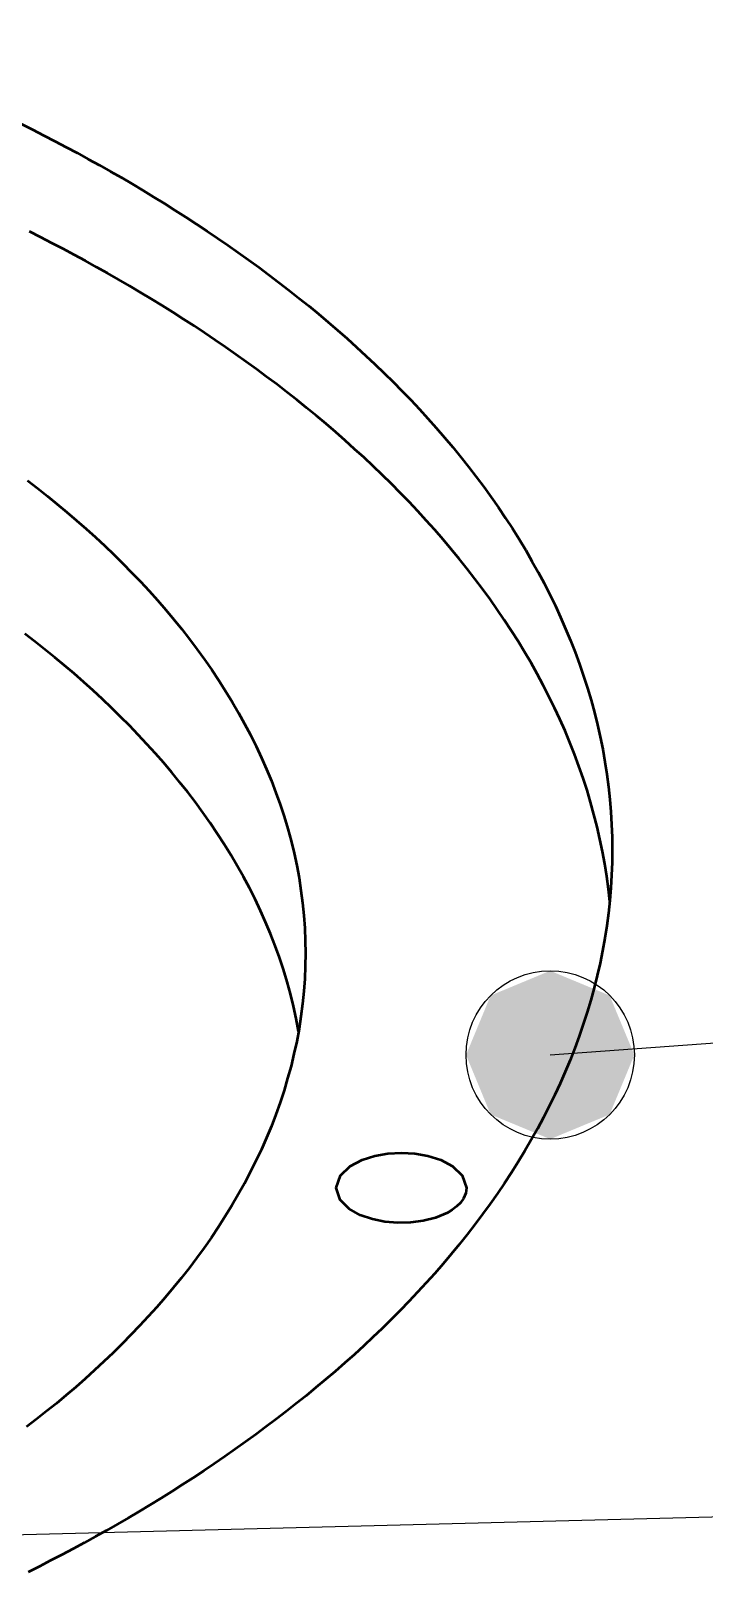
# Model space of a CAD drawing. Header units: millimetres. Extents: x 0 to 841, y 0 to 594.
# Drawn here: x 347.47 to 353.87, y 380.73 to 395.38 of the extents above; entities that cross this region are included whole.
import ezdxf

# ---------------------------------------------------------------- set-up
doc = ezdxf.new("R2010")
doc.units = ezdxf.units.MM
for name, color, linetype, lineweight in [('ACH', 7, 'CONTINUOUS', 13), ('COTA', 7, 'CONTINUOUS', 25), ('FINA', 7, 'CONTINUOUS', 25), ('VIS', 7, 'CONTINUOUS', 50)]:
    doc.layers.add(name, color=color, linetype=linetype, lineweight=lineweight)

msp = doc.modelspace()

# ---------------------------------------------------------------- hatches: boundary and pattern name
at = {"layer": 'ACH'}
h = msp.add_hatch(color=7, dxfattribs=at)
h.dxf.hatch_style = 1
h.paths.add_polyline_path([(353.211, 385.642), (352.976, 386.207), (352.411, 386.442), (351.845, 386.207), (351.611, 385.642), (351.845, 385.076), (352.411, 384.842), (352.976, 385.076)])

# ---------------------------------------------------------------- linework, layer by layer
at = {"layer": 'COTA'}
for p, q in [((352.411, 385.642), (486.269, 395.376)), ((343.234, 380.979), (486.342, 384.611))]:
    msp.add_line(p, q, dxfattribs=at)
msp.add_circle((352.411, 385.642), 0.8, dxfattribs=at)
at = {"layer": 'FINA'}
for points in [[(347.382, 394.491), (347.489, 394.437), (347.596, 394.382), (347.703, 394.327), (347.809, 394.271), (347.915, 394.215), (348.02, 394.157), (348.125, 394.099), (348.23, 394.04), (348.334, 393.98), (348.437, 393.92), (348.541, 393.858), (348.643, 393.796), (348.745, 393.733), (348.847, 393.669), (348.948, 393.605), (349.049, 393.539), (349.149, 393.473), (349.248, 393.406), (349.347, 393.338), (349.446, 393.269), (349.543, 393.199), (349.64, 393.128), (349.737, 393.057), (349.832, 392.984), (349.927, 392.911), (350.021, 392.836), (350.115, 392.761), (350.207, 392.685), (350.299, 392.607), (350.39, 392.529), (350.48, 392.45), (350.57, 392.37), (350.658, 392.288), (350.745, 392.206), (350.832, 392.123), (350.917, 392.038), (351.002, 391.953), (351.085, 391.867), (351.167, 391.779), (351.248, 391.69), (351.328, 391.601), (351.407, 391.51), (351.484, 391.418), (351.56, 391.325), (351.635, 391.231), (351.708, 391.136), (351.78, 391.04), (351.85, 390.943), (351.919, 390.845), (351.986, 390.745), (352.052, 390.644), (352.115, 390.543), (352.178, 390.44), (352.238, 390.336), (352.296, 390.231), (352.353, 390.125), (352.407, 390.019), (352.46, 389.911), (352.51, 389.802), (352.558, 389.692), (352.604, 389.581), (352.648, 389.469), (352.69, 389.356), (352.729, 389.243), (352.765, 389.129), (352.799, 389.014), (352.831, 388.898), (352.86, 388.781), (352.887, 388.664), (352.91, 388.547), (352.931, 388.428), (352.95, 388.31), (352.965, 388.191), (352.978, 388.071), (352.988, 387.952), (352.995, 387.832), (352.999, 387.712), (353.001, 387.592)], [(352.977, 387.1), (352.964, 387.219), (352.948, 387.339), (352.929, 387.457), (352.908, 387.576), (352.884, 387.694), (352.857, 387.811), (352.827, 387.928), (352.795, 388.044), (352.761, 388.159), (352.724, 388.273), (352.684, 388.387), (352.642, 388.5), (352.598, 388.612), (352.552, 388.723), (352.503, 388.833), (352.452, 388.942), (352.399, 389.05), (352.345, 389.157), (352.288, 389.263), (352.229, 389.368), (352.168, 389.472), (352.106, 389.574), (352.041, 389.676), (351.975, 389.777), (351.908, 389.876), (351.839, 389.975), (351.768, 390.072), (351.696, 390.168), (351.622, 390.263), (351.547, 390.357), (351.47, 390.45), (351.393, 390.542), (351.314, 390.633), (351.233, 390.722), (351.152, 390.811), (351.069, 390.898), (350.986, 390.985), (350.901, 391.07), (350.815, 391.155), (350.728, 391.238), (350.641, 391.32), (350.552, 391.401), (350.462, 391.482), (350.372, 391.561), (350.28, 391.639), (350.188, 391.716), (350.095, 391.793), (350.001, 391.868), (349.907, 391.942), (349.811, 392.016), (349.715, 392.088), (349.619, 392.16), (349.521, 392.231), (349.423, 392.3), (349.325, 392.369), (349.225, 392.437), (349.126, 392.504), (349.025, 392.571), (348.924, 392.636), (348.823, 392.701), (348.721, 392.764), (348.618, 392.827), (348.515, 392.889), (348.411, 392.951), (348.307, 393.011), (348.203, 393.071), (348.098, 393.13), (347.993, 393.188), (347.887, 393.245), (347.781, 393.302), (347.674, 393.358), (347.567, 393.413), (347.46, 393.467)], [(347.443, 391.101), (347.538, 391.028), (347.632, 390.953), (347.725, 390.877), (347.817, 390.8), (347.909, 390.722), (347.999, 390.643), (348.088, 390.562), (348.176, 390.48), (348.262, 390.397), (348.348, 390.313), (348.432, 390.227), (348.515, 390.141), (348.597, 390.053), (348.677, 389.963), (348.756, 389.873), (348.833, 389.781), (348.908, 389.688), (348.982, 389.593), (349.055, 389.497), (349.125, 389.4), (349.194, 389.302), (349.26, 389.202), (349.325, 389.101), (349.388, 388.998), (349.448, 388.895), (349.506, 388.79), (349.562, 388.683), (349.616, 388.576), (349.667, 388.467), (349.715, 388.357), (349.761, 388.246), (349.804, 388.134), (349.844, 388.021), (349.882, 387.907), (349.916, 387.792), (349.948, 387.676), (349.976, 387.56), (350.001, 387.442), (350.023, 387.324), (350.041, 387.206), (350.057, 387.087), (350.069, 386.967), (350.077, 386.848), (350.082, 386.728), (350.084, 386.608)], [(350.019, 385.869), (349.997, 385.988), (349.971, 386.105), (349.942, 386.222), (349.91, 386.338), (349.875, 386.453), (349.837, 386.567), (349.796, 386.68), (349.752, 386.792), (349.706, 386.903), (349.657, 387.013), (349.605, 387.122), (349.551, 387.229), (349.494, 387.335), (349.435, 387.44), (349.374, 387.544), (349.311, 387.646), (349.246, 387.747), (349.179, 387.847), (349.109, 387.945), (349.038, 388.043), (348.966, 388.138), (348.891, 388.233), (348.815, 388.326), (348.737, 388.418), (348.658, 388.508), (348.577, 388.597), (348.495, 388.685), (348.412, 388.772), (348.327, 388.857), (348.241, 388.941), (348.154, 389.024), (348.065, 389.106), (347.976, 389.186), (347.885, 389.266), (347.794, 389.344), (347.701, 389.421), (347.608, 389.496), (347.513, 389.571), (347.418, 389.644)], [(353.001, 387.592), (352.999, 387.471), (352.995, 387.351), (352.988, 387.23), (352.978, 387.11), (352.965, 386.99), (352.949, 386.87), (352.931, 386.751), (352.909, 386.632), (352.885, 386.514), (352.859, 386.397), (352.829, 386.28), (352.797, 386.163), (352.763, 386.048), (352.726, 385.933), (352.686, 385.819), (352.645, 385.706), (352.6, 385.593), (352.554, 385.482), (352.505, 385.372), (352.454, 385.262), (352.401, 385.154), (352.346, 385.046), (352.289, 384.94), (352.23, 384.835), (352.17, 384.73), (352.107, 384.627), (352.043, 384.525), (351.976, 384.424), (351.909, 384.325), (351.839, 384.226), (351.768, 384.128), (351.696, 384.032), (351.622, 383.936), (351.547, 383.842), (351.47, 383.749), (351.392, 383.657), (351.313, 383.566), (351.232, 383.476), (351.151, 383.387), (351.068, 383.299), (350.984, 383.213), (350.899, 383.127), (350.813, 383.043), (350.726, 382.959), (350.638, 382.877), (350.549, 382.795), (350.459, 382.715), (350.368, 382.635), (350.276, 382.557), (350.184, 382.48), (350.09, 382.403), (349.996, 382.328), (349.901, 382.253), (349.806, 382.179), (349.709, 382.107), (349.612, 382.035), (349.515, 381.964), (349.416, 381.894), (349.317, 381.825), (349.218, 381.757), (349.118, 381.69), (349.017, 381.624), (348.916, 381.558), (348.814, 381.493), (348.711, 381.429), (348.608, 381.366), (348.505, 381.304), (348.401, 381.243), (348.297, 381.182), (348.192, 381.123), (348.087, 381.064), (347.981, 381.005), (347.875, 380.948)], [(350.084, 386.608), (350.082, 386.487), (350.077, 386.367), (350.069, 386.247), (350.057, 386.127), (350.041, 386.008), (350.023, 385.889), (350.001, 385.771), (349.975, 385.653), (349.947, 385.536), (349.915, 385.42), (349.881, 385.305), (349.843, 385.191), (349.803, 385.077), (349.76, 384.965), (349.714, 384.854), (349.665, 384.744), (349.614, 384.635), (349.56, 384.527), (349.504, 384.421), (349.445, 384.316), (349.385, 384.212), (349.322, 384.109), (349.257, 384.008), (349.19, 383.908), (349.121, 383.809), (349.05, 383.712), (348.978, 383.616), (348.903, 383.521), (348.827, 383.428), (348.75, 383.336), (348.671, 383.245), (348.59, 383.156), (348.508, 383.068), (348.425, 382.981), (348.341, 382.895), (348.255, 382.811), (348.168, 382.728), (348.08, 382.646), (347.99, 382.565), (347.9, 382.486), (347.808, 382.408), (347.716, 382.33), (347.623, 382.255), (347.528, 382.18), (347.433, 382.106)], [(350.376, 384.378), (350.417, 384.497), (350.509, 384.584), (350.622, 384.644), (350.743, 384.682), (350.869, 384.704), (350.996, 384.711), (351.123, 384.704), (351.249, 384.682), (351.37, 384.644), (351.483, 384.584), (351.575, 384.497), (351.616, 384.378)], [(351.434, 384.143), (351.322, 384.095), (351.204, 384.065), (351.084, 384.049), (350.962, 384.046), (350.84, 384.056), (350.721, 384.08), (350.606, 384.12), (350.5, 384.179), (350.414, 384.264), (350.376, 384.378)], [(351.616, 384.378), (351.608, 384.327), (351.588, 384.279), (351.557, 384.237), (351.52, 384.201), (351.479, 384.17), (351.434, 384.143)], [(347.875, 380.948), (347.769, 380.891), (347.662, 380.836), (347.555, 380.78), (347.448, 380.726)]]:
    msp.add_lwpolyline(points, dxfattribs=at)
at = {"layer": 'VIS'}
for points in [[(347.382, 394.491), (347.489, 394.437), (347.596, 394.382), (347.703, 394.327), (347.809, 394.271), (347.915, 394.215), (348.02, 394.157), (348.125, 394.099), (348.23, 394.04), (348.334, 393.98), (348.437, 393.92), (348.541, 393.858), (348.643, 393.796), (348.745, 393.733), (348.847, 393.669), (348.948, 393.605), (349.049, 393.539), (349.149, 393.473), (349.248, 393.406), (349.347, 393.338), (349.446, 393.269), (349.543, 393.199), (349.64, 393.128), (349.737, 393.057), (349.832, 392.984), (349.927, 392.911), (350.021, 392.836), (350.115, 392.761), (350.207, 392.685), (350.299, 392.607), (350.39, 392.529), (350.48, 392.45), (350.57, 392.37), (350.658, 392.288), (350.745, 392.206), (350.832, 392.123), (350.917, 392.038), (351.002, 391.953), (351.085, 391.867), (351.167, 391.779), (351.248, 391.69), (351.328, 391.601), (351.407, 391.51), (351.484, 391.418), (351.56, 391.325), (351.635, 391.231), (351.708, 391.136), (351.78, 391.04), (351.85, 390.943), (351.919, 390.845), (351.986, 390.745), (352.052, 390.644), (352.115, 390.543), (352.178, 390.44), (352.238, 390.336), (352.296, 390.231), (352.353, 390.125), (352.407, 390.019), (352.46, 389.911), (352.51, 389.802), (352.558, 389.692), (352.604, 389.581), (352.648, 389.469), (352.69, 389.356), (352.729, 389.243), (352.765, 389.129), (352.799, 389.014), (352.831, 388.898), (352.86, 388.781), (352.887, 388.664), (352.91, 388.547), (352.931, 388.428), (352.95, 388.31), (352.965, 388.191), (352.978, 388.071), (352.988, 387.952), (352.995, 387.832), (352.999, 387.712), (353.001, 387.592)], [(352.977, 387.1), (352.964, 387.219), (352.948, 387.339), (352.929, 387.457), (352.908, 387.576), (352.884, 387.694), (352.857, 387.811), (352.827, 387.928), (352.795, 388.044), (352.761, 388.159), (352.724, 388.273), (352.684, 388.387), (352.642, 388.5), (352.598, 388.612), (352.552, 388.723), (352.503, 388.833), (352.452, 388.942), (352.399, 389.05), (352.345, 389.157), (352.288, 389.263), (352.229, 389.368), (352.168, 389.472), (352.106, 389.574), (352.041, 389.676), (351.975, 389.777), (351.908, 389.876), (351.839, 389.975), (351.768, 390.072), (351.696, 390.168), (351.622, 390.263), (351.547, 390.357), (351.47, 390.45), (351.393, 390.542), (351.314, 390.633), (351.233, 390.722), (351.152, 390.811), (351.069, 390.898), (350.986, 390.985), (350.901, 391.07), (350.815, 391.155), (350.728, 391.238), (350.641, 391.32), (350.552, 391.401), (350.462, 391.482), (350.372, 391.561), (350.28, 391.639), (350.188, 391.716), (350.095, 391.793), (350.001, 391.868), (349.907, 391.942), (349.811, 392.016), (349.715, 392.088), (349.619, 392.16), (349.521, 392.231), (349.423, 392.3), (349.325, 392.369), (349.225, 392.437), (349.126, 392.504), (349.025, 392.571), (348.924, 392.636), (348.823, 392.701), (348.721, 392.764), (348.618, 392.827), (348.515, 392.889), (348.411, 392.951), (348.307, 393.011), (348.203, 393.071), (348.098, 393.13), (347.993, 393.188), (347.887, 393.245), (347.781, 393.302), (347.674, 393.358), (347.567, 393.413), (347.46, 393.467)], [(347.443, 391.101), (347.538, 391.028), (347.632, 390.953), (347.725, 390.877), (347.817, 390.8), (347.909, 390.722), (347.999, 390.643), (348.088, 390.562), (348.176, 390.48), (348.262, 390.397), (348.348, 390.313), (348.432, 390.227), (348.515, 390.141), (348.597, 390.053), (348.677, 389.963), (348.756, 389.873), (348.833, 389.781), (348.908, 389.688), (348.982, 389.593), (349.055, 389.497), (349.125, 389.4), (349.194, 389.302), (349.26, 389.202), (349.325, 389.101), (349.388, 388.998), (349.448, 388.895), (349.506, 388.79), (349.562, 388.683), (349.616, 388.576), (349.667, 388.467), (349.715, 388.357), (349.761, 388.246), (349.804, 388.134), (349.844, 388.021), (349.882, 387.907), (349.916, 387.792), (349.948, 387.676), (349.976, 387.56), (350.001, 387.442), (350.023, 387.324), (350.041, 387.206), (350.057, 387.087), (350.069, 386.967), (350.077, 386.848), (350.082, 386.728), (350.084, 386.608)], [(350.019, 385.869), (349.997, 385.988), (349.971, 386.105), (349.942, 386.222), (349.91, 386.338), (349.875, 386.453), (349.837, 386.567), (349.796, 386.68), (349.752, 386.792), (349.706, 386.903), (349.657, 387.013), (349.605, 387.122), (349.551, 387.229), (349.494, 387.335), (349.435, 387.44), (349.374, 387.544), (349.311, 387.646), (349.246, 387.747), (349.179, 387.847), (349.109, 387.945), (349.038, 388.043), (348.966, 388.138), (348.891, 388.233), (348.815, 388.326), (348.737, 388.418), (348.658, 388.508), (348.577, 388.597), (348.495, 388.685), (348.412, 388.772), (348.327, 388.857), (348.241, 388.941), (348.154, 389.024), (348.065, 389.106), (347.976, 389.186), (347.885, 389.266), (347.794, 389.344), (347.701, 389.421), (347.608, 389.496), (347.513, 389.571), (347.418, 389.644)], [(353.001, 387.592), (352.999, 387.471), (352.995, 387.351), (352.988, 387.23), (352.978, 387.11), (352.965, 386.99), (352.949, 386.87), (352.931, 386.751), (352.909, 386.632), (352.885, 386.514), (352.859, 386.397), (352.829, 386.28), (352.797, 386.163), (352.763, 386.048), (352.726, 385.933), (352.686, 385.819), (352.645, 385.706), (352.6, 385.593), (352.554, 385.482), (352.505, 385.372), (352.454, 385.262), (352.401, 385.154), (352.346, 385.046), (352.289, 384.94), (352.23, 384.835), (352.17, 384.73), (352.107, 384.627), (352.043, 384.525), (351.976, 384.424), (351.909, 384.325), (351.839, 384.226), (351.768, 384.128), (351.696, 384.032), (351.622, 383.936), (351.547, 383.842), (351.47, 383.749), (351.392, 383.657), (351.313, 383.566), (351.232, 383.476), (351.151, 383.387), (351.068, 383.299), (350.984, 383.213), (350.899, 383.127), (350.813, 383.043), (350.726, 382.959), (350.638, 382.877), (350.549, 382.795), (350.459, 382.715), (350.368, 382.635), (350.276, 382.557), (350.184, 382.48), (350.09, 382.403), (349.996, 382.328), (349.901, 382.253), (349.806, 382.179), (349.709, 382.107), (349.612, 382.035), (349.515, 381.964), (349.416, 381.894), (349.317, 381.825), (349.218, 381.757), (349.118, 381.69), (349.017, 381.624), (348.916, 381.558), (348.814, 381.493), (348.711, 381.429), (348.608, 381.366), (348.505, 381.304), (348.401, 381.243), (348.297, 381.182), (348.192, 381.123), (348.087, 381.064), (347.981, 381.005), (347.875, 380.948)], [(350.084, 386.608), (350.082, 386.487), (350.077, 386.367), (350.069, 386.247), (350.057, 386.127), (350.041, 386.008), (350.023, 385.889), (350.001, 385.771), (349.975, 385.653), (349.947, 385.536), (349.915, 385.42), (349.881, 385.305), (349.843, 385.191), (349.803, 385.077), (349.76, 384.965), (349.714, 384.854), (349.665, 384.744), (349.614, 384.635), (349.56, 384.527), (349.504, 384.421), (349.445, 384.316), (349.385, 384.212), (349.322, 384.109), (349.257, 384.008), (349.19, 383.908), (349.121, 383.809), (349.05, 383.712), (348.978, 383.616), (348.903, 383.521), (348.827, 383.428), (348.75, 383.336), (348.671, 383.245), (348.59, 383.156), (348.508, 383.068), (348.425, 382.981), (348.341, 382.895), (348.255, 382.811), (348.168, 382.728), (348.08, 382.646), (347.99, 382.565), (347.9, 382.486), (347.808, 382.408), (347.716, 382.33), (347.623, 382.255), (347.528, 382.18), (347.433, 382.106)], [(350.376, 384.378), (350.417, 384.497), (350.509, 384.584), (350.622, 384.644), (350.743, 384.682), (350.869, 384.704), (350.996, 384.711), (351.123, 384.704), (351.249, 384.682), (351.37, 384.644), (351.483, 384.584), (351.575, 384.497), (351.616, 384.378)], [(351.434, 384.143), (351.322, 384.095), (351.204, 384.065), (351.084, 384.049), (350.962, 384.046), (350.84, 384.056), (350.721, 384.08), (350.606, 384.12), (350.5, 384.179), (350.414, 384.264), (350.376, 384.378)], [(351.616, 384.378), (351.608, 384.327), (351.588, 384.279), (351.557, 384.237), (351.52, 384.201), (351.479, 384.17), (351.434, 384.143)], [(347.875, 380.948), (347.769, 380.891), (347.662, 380.836), (347.555, 380.78), (347.448, 380.726)]]:
    msp.add_lwpolyline(points, dxfattribs=at)

doc.saveas('drawing.dxf')
